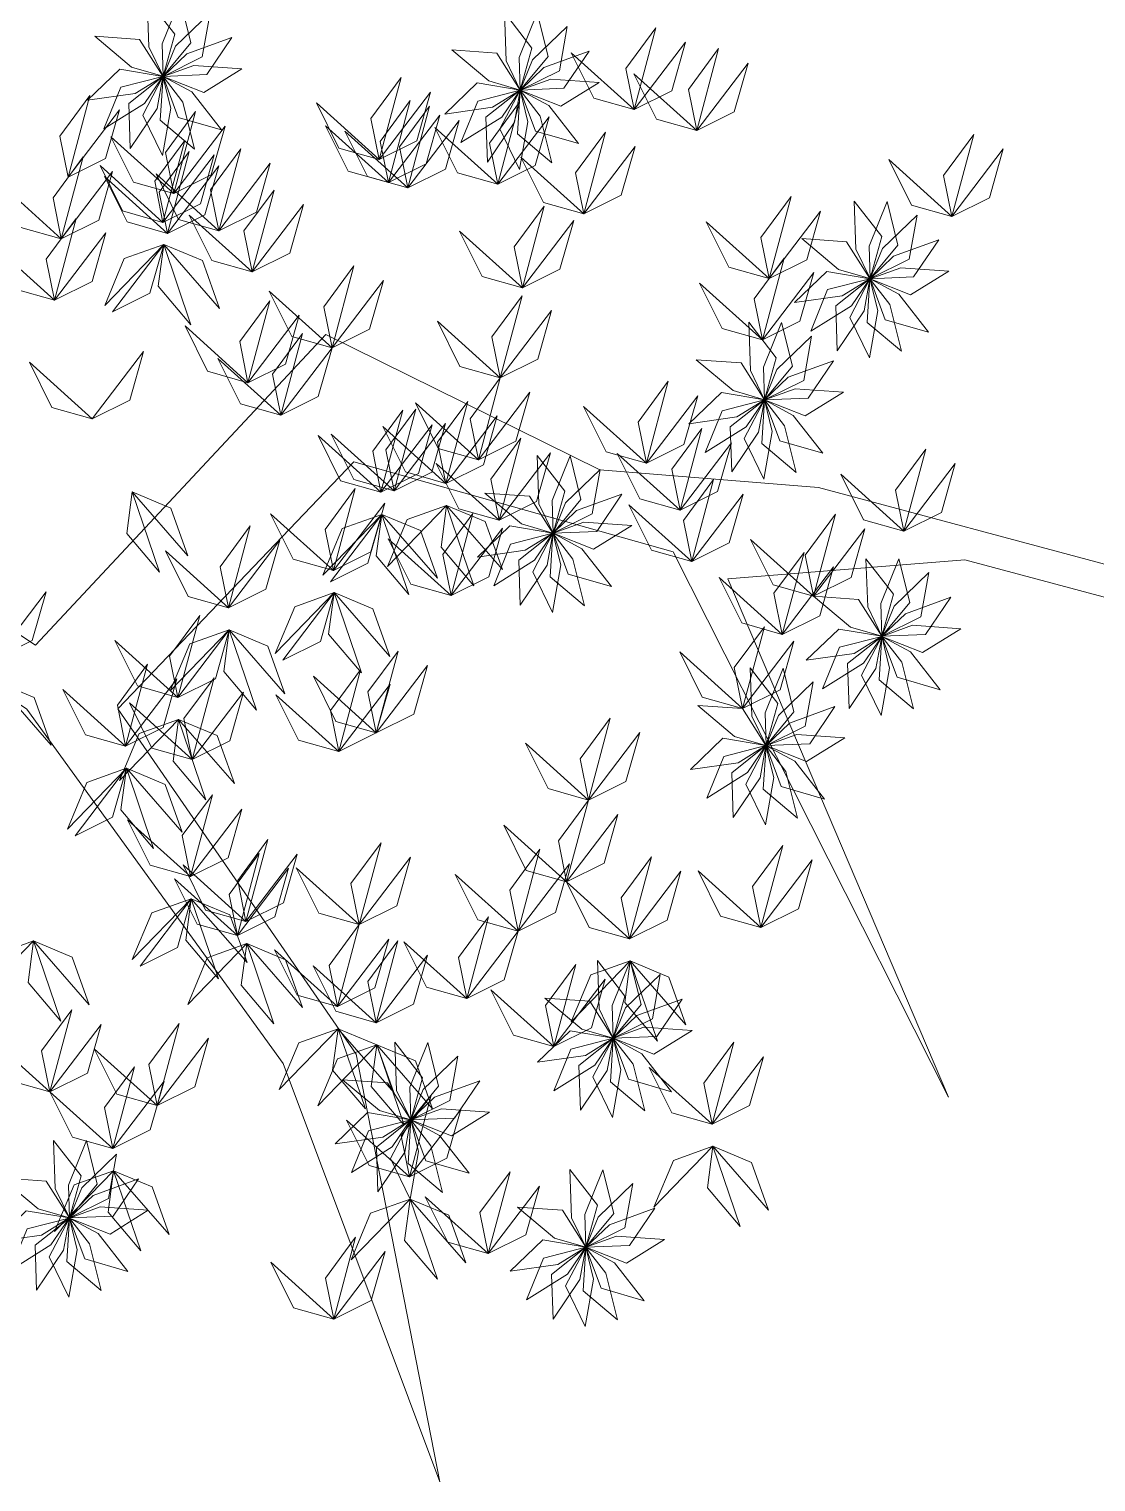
# Model space of a CAD drawing. Header units: inches. Extents: x -422522 to 22891, y -2973 to 414515.
# Drawn here: x 12241.1 to 12316.6, y 11321.7 to 11424.5 of the extents above; entities that cross this region are included whole.
import ezdxf

# ---------------------------------------------------------------- set-up
doc = ezdxf.new("R2010")
doc.units = ezdxf.units.IN
doc.header["$MEASUREMENT"] = 0
doc.layers.add('ARREDAMENTO', color=8, linetype='Continuous', lineweight=13)

msp = doc.modelspace()

# ---------------------------------------------------------------- linework, layer by layer
at = {"layer": 'ARREDAMENTO', "lineweight": 0}
for points in [[(12249.46179, 11426.64857), (12249.58093, 11423.24221), (12250.58486, 11421.1655), (12251.41455, 11424.13629), (12249.46179, 11426.64857)], [(12251.79236, 11426.62959), (12250.5157, 11423.46928), (12250.58817, 11421.16377), (12252.55445, 11423.54026), (12251.79236, 11426.62959)], [(12253.91372, 11425.66433), (12251.46202, 11423.29651), (12250.59049, 11421.16084), (12253.35338, 11422.53211), (12253.91372, 11425.66433)], [(12274.73619, 11425.67762), (12274.85532, 11422.27127), (12275.85926, 11420.19455), (12276.68894, 11423.16534), (12274.73619, 11425.67762)], [(12277.06676, 11425.65865), (12275.7901, 11422.49834), (12275.86257, 11420.19282), (12277.82885, 11422.56931), (12277.06676, 11425.65865)], [(12279.18812, 11424.69339), (12276.73642, 11422.32556), (12275.86489, 11420.1899), (12278.62778, 11421.56117), (12279.18812, 11424.69339)], [(12283.92294, 11418.80853), (12283.338, 11421.71469), (12285.4654, 11424.60468), (12283.92294, 11418.80853)], [(12245.75145, 11423.99872), (12248.36257, 11421.80795), (12250.57764, 11421.16443), (12248.92508, 11423.76885), (12245.75145, 11423.99872)], [(12255.45908, 11423.91969), (12252.25626, 11422.75377), (12250.59142, 11421.15723), (12253.67319, 11421.28618), (12255.45908, 11423.91969)], [(12271.02584, 11423.02777), (12273.63697, 11420.83701), (12275.85204, 11420.19349), (12274.19948, 11422.79791), (12271.02584, 11423.02777)], [(12283.92294, 11418.80853), (12286.57676, 11420.12958), (12287.55375, 11423.5826), (12283.92294, 11418.80853)], [(12288.35014, 11417.32837), (12287.7652, 11420.23453), (12289.8926, 11423.12452), (12288.35014, 11417.32837)], [(12280.73347, 11422.94875), (12277.53065, 11421.78283), (12275.86581, 11420.18628), (12278.94759, 11420.31523), (12280.73347, 11422.94875)], [(12283.92294, 11418.80853), (12281.07038, 11419.61528), (12279.47083, 11422.82765), (12283.92294, 11418.80853)], [(12288.35014, 11417.32837), (12291.00395, 11418.64942), (12291.98095, 11422.10245), (12288.35014, 11417.32837)], [(12245.23796, 11419.4683), (12248.6132, 11419.94283), (12250.5736, 11421.15835), (12247.53236, 11421.67295), (12245.23796, 11419.4683)], [(12246.38681, 11417.44048), (12249.27724, 11419.24683), (12250.57376, 11421.15462), (12247.58614, 11420.38775), (12246.38681, 11417.44048)], [(12248.26113, 11416.05526), (12250.16696, 11418.88108), (12250.57542, 11421.15128), (12248.158, 11419.23553), (12248.26113, 11416.05526)], [(12250.53682, 11415.55215), (12251.12852, 11418.90883), (12250.57829, 11421.1489), (12249.14908, 11418.41553), (12250.53682, 11415.55215)], [(12252.82041, 11416.01814), (12251.99566, 11419.32529), (12250.58189, 11421.14789), (12250.388, 11418.06952), (12252.82041, 11416.01814)], [(12254.71703, 11417.37267), (12252.61844, 11420.05844), (12250.58558, 11421.14844), (12251.66054, 11418.25734), (12254.71703, 11417.37267)], [(12256.16122, 11421.69733), (12252.76108, 11421.93491), (12250.59079, 11421.15355), (12253.45858, 11420.01788), (12256.16122, 11421.69733)], [(12265.88269, 11415.27363), (12265.29776, 11418.17979), (12267.42516, 11421.06978), (12265.88269, 11415.27363)], [(12281.43562, 11420.72638), (12278.03547, 11420.96397), (12275.86519, 11420.1826), (12278.73298, 11419.04693), (12281.43562, 11420.72638)], [(12288.35014, 11417.32837), (12285.49758, 11418.13512), (12283.89803, 11421.34749), (12288.35014, 11417.32837)], [(12265.88269, 11415.27363), (12268.53651, 11416.59468), (12269.5135, 11420.0477), (12265.88269, 11415.27363)], [(12270.51236, 11418.49735), (12273.8876, 11418.97189), (12275.848, 11420.1874), (12272.80676, 11420.70201), (12270.51236, 11418.49735)], [(12271.66121, 11416.46954), (12274.55163, 11418.27588), (12275.84815, 11420.18368), (12272.86053, 11419.41681), (12271.66121, 11416.46954)], [(12273.53553, 11415.08431), (12275.44135, 11417.91013), (12275.84981, 11420.18033), (12273.4324, 11418.26459), (12273.53553, 11415.08431)], [(12275.81122, 11414.5812), (12276.40291, 11417.93789), (12275.85269, 11420.17795), (12274.42347, 11417.44458), (12275.81122, 11414.5812)], [(12278.0948, 11415.0472), (12277.27006, 11418.35435), (12275.85628, 11420.17695), (12275.66239, 11417.09858), (12278.0948, 11415.0472)], [(12279.99142, 11416.40172), (12277.89284, 11419.0875), (12275.85997, 11420.1775), (12276.93493, 11417.2864), (12279.99142, 11416.40172)], [(12243.8628, 11414.01676), (12243.27786, 11416.92292), (12245.40526, 11419.81291), (12243.8628, 11414.01676)], [(12265.88269, 11415.27363), (12263.03014, 11416.08037), (12261.43059, 11419.29274), (12265.88269, 11415.27363)], [(12266.53866, 11413.65124), (12265.95372, 11416.5574), (12268.08113, 11419.44739), (12266.53866, 11413.65124)], [(12267.90529, 11413.26643), (12267.32035, 11416.17259), (12269.44775, 11419.06258), (12267.90529, 11413.26643)], [(12274.27144, 11413.53264), (12273.68651, 11416.4388), (12275.81391, 11419.32879), (12274.27144, 11413.53264)], [(12243.8628, 11414.01676), (12246.51661, 11415.33781), (12247.4936, 11418.79084), (12243.8628, 11414.01676)], [(12251.34158, 11412.87137), (12250.75665, 11415.77753), (12252.88405, 11418.66752), (12251.34158, 11412.87137)], [(12266.53866, 11413.65124), (12269.19248, 11414.97229), (12270.16947, 11418.42532), (12266.53866, 11413.65124)], [(12267.90529, 11413.26643), (12270.5591, 11414.58748), (12271.5361, 11418.04051), (12267.90529, 11413.26643)], [(12274.27144, 11413.53264), (12276.92526, 11414.85369), (12277.90225, 11418.30672), (12274.27144, 11413.53264)], [(12251.34158, 11412.87137), (12248.48903, 11413.67812), (12246.88948, 11416.89049), (12251.34158, 11412.87137)], [(12251.34158, 11412.87137), (12253.9954, 11414.19242), (12254.97239, 11417.64545), (12251.34158, 11412.87137)], [(12266.53866, 11413.65124), (12263.68611, 11414.45799), (12262.08656, 11417.67036), (12266.53866, 11413.65124)], [(12267.90529, 11413.26643), (12265.05273, 11414.07318), (12263.45318, 11417.28555), (12267.90529, 11413.26643)], [(12274.27144, 11413.53264), (12271.41889, 11414.33939), (12269.81934, 11417.55176), (12274.27144, 11413.53264)], [(12280.35361, 11411.4248), (12279.76867, 11414.33096), (12281.89607, 11417.22095), (12280.35361, 11411.4248)], [(12306.40472, 11411.2487), (12305.81979, 11414.15485), (12307.94719, 11417.04485), (12306.40472, 11411.2487)], [(12250.57809, 11410.82995), (12249.99315, 11413.73611), (12252.12056, 11416.6261), (12250.57809, 11410.82995)], [(12250.89535, 11410.05087), (12250.31042, 11412.95703), (12252.43782, 11415.84702), (12250.89535, 11410.05087)], [(12254.53776, 11410.23304), (12253.95282, 11413.1392), (12256.08022, 11416.02919), (12254.53776, 11410.23304)], [(12280.35361, 11411.4248), (12283.00742, 11412.74585), (12283.98441, 11416.19888), (12280.35361, 11411.4248)], [(12306.40472, 11411.2487), (12309.05854, 11412.56975), (12310.03553, 11416.02277), (12306.40472, 11411.2487)], [(12243.38403, 11409.66561), (12242.79909, 11412.57177), (12244.9265, 11415.46176), (12243.38403, 11409.66561)], [(12250.57809, 11410.82995), (12247.72554, 11411.63669), (12246.12599, 11414.84907), (12250.57809, 11410.82995)], [(12250.57809, 11410.82995), (12253.23191, 11412.151), (12254.2089, 11415.60402), (12250.57809, 11410.82995)], [(12250.89535, 11410.05087), (12253.54917, 11411.37192), (12254.52616, 11414.82495), (12250.89535, 11410.05087)], [(12254.53776, 11410.23304), (12257.19157, 11411.55409), (12258.16857, 11415.00711), (12254.53776, 11410.23304)], [(12280.35361, 11411.4248), (12277.50105, 11412.23155), (12275.9015, 11415.44392), (12280.35361, 11411.4248)], [(12306.40472, 11411.2487), (12303.55217, 11412.05544), (12301.95262, 11415.26781), (12306.40472, 11411.2487)], [(12243.38403, 11409.66561), (12246.03785, 11410.98666), (12247.01484, 11414.43968), (12243.38403, 11409.66561)], [(12250.89535, 11410.05087), (12248.0428, 11410.85762), (12246.44325, 11414.06999), (12250.89535, 11410.05087)], [(12254.53776, 11410.23304), (12251.6852, 11411.03979), (12250.08565, 11414.25216), (12254.53776, 11410.23304)], [(12243.38403, 11409.66561), (12240.53148, 11410.47236), (12238.93193, 11413.68473), (12243.38403, 11409.66561)], [(12256.89264, 11407.322), (12256.3077, 11410.22816), (12258.4351, 11413.11815), (12256.89264, 11407.322)], [(12256.89264, 11407.322), (12259.54645, 11408.64305), (12260.52345, 11412.09607), (12256.89264, 11407.322)], [(12276.01277, 11406.18743), (12275.42784, 11409.09358), (12277.55524, 11411.98358), (12276.01277, 11406.18743)], [(12293.47904, 11406.85579), (12292.89411, 11409.76194), (12295.02151, 11412.65194), (12293.47904, 11406.85579)], [(12299.48669, 11412.33278), (12299.60582, 11408.92643), (12300.60976, 11406.84971), (12301.43944, 11409.8205), (12299.48669, 11412.33278)], [(12301.81725, 11412.31381), (12300.5406, 11409.1535), (12300.61306, 11406.84798), (12302.57935, 11409.22447), (12301.81725, 11412.31381)], [(12242.90527, 11405.31445), (12242.32033, 11408.22061), (12244.44773, 11411.1106), (12242.90527, 11405.31445)], [(12256.89264, 11407.322), (12254.04008, 11408.12875), (12252.44053, 11411.34112), (12256.89264, 11407.322)], [(12276.01277, 11406.18743), (12278.66659, 11407.50848), (12279.64358, 11410.9615), (12276.01277, 11406.18743)], [(12293.47904, 11406.85579), (12290.62649, 11407.66253), (12289.02694, 11410.8749), (12293.47904, 11406.85579)], [(12293.47904, 11406.85579), (12296.13286, 11408.17684), (12297.10985, 11411.62986), (12293.47904, 11406.85579)], [(12303.93862, 11411.34855), (12301.48692, 11408.98073), (12300.61538, 11406.84506), (12303.37827, 11408.21633), (12303.93862, 11411.34855)], [(12242.90527, 11405.31445), (12245.55908, 11406.63551), (12246.53608, 11410.08853), (12242.90527, 11405.31445)], [(12276.01277, 11406.18743), (12273.16022, 11406.99417), (12271.56067, 11410.20654), (12276.01277, 11406.18743)], [(12295.77634, 11409.68293), (12298.38747, 11407.49217), (12300.60253, 11406.84865), (12298.94997, 11409.45307), (12295.77634, 11409.68293)], [(12242.90527, 11405.31445), (12240.05271, 11406.1212), (12238.45316, 11409.33357), (12242.90527, 11405.31445)], [(12250.63045, 11409.26296), (12247.83812, 11408.26759), (12246.45658, 11404.9556), (12250.63045, 11409.26296)], [(12246.99965, 11404.48889), (12249.65346, 11405.80994), (12250.63045, 11409.26296), (12246.99965, 11404.48889)], [(12250.63045, 11409.26296), (12250.24083, 11406.32424), (12252.55641, 11403.58271), (12250.63045, 11409.26296)], [(12250.63045, 11409.26296), (12253.36654, 11408.12202), (12254.57186, 11404.74192), (12250.63045, 11409.26296)], [(12305.48397, 11409.60391), (12302.28115, 11408.43799), (12300.61631, 11406.84144), (12303.69808, 11406.97039), (12305.48397, 11409.60391)], [(12262.5409, 11401.94732), (12261.95596, 11404.85348), (12264.08336, 11407.74347), (12262.5409, 11401.94732)], [(12293.00028, 11402.50463), (12292.41534, 11405.41079), (12294.54274, 11408.30078), (12293.00028, 11402.50463)], [(12306.18611, 11407.38154), (12302.78597, 11407.61913), (12300.61569, 11406.83776), (12303.48348, 11405.7021), (12306.18611, 11407.38154)], [(12262.5409, 11401.94732), (12265.19471, 11403.26837), (12266.1717, 11406.7214), (12262.5409, 11401.94732)], [(12293.00028, 11402.50463), (12295.6541, 11403.82568), (12296.63109, 11407.27871), (12293.00028, 11402.50463)], [(12295.26285, 11405.15251), (12298.63809, 11405.62705), (12300.59849, 11406.84257), (12297.55725, 11407.35717), (12295.26285, 11405.15251)], [(12296.41171, 11403.1247), (12299.30213, 11404.93104), (12300.59865, 11406.83884), (12297.61103, 11406.07197), (12296.41171, 11403.1247)], [(12298.28602, 11401.73947), (12300.19185, 11404.56529), (12300.60031, 11406.83549), (12298.1829, 11404.91975), (12298.28602, 11401.73947)], [(12300.56172, 11401.23636), (12301.15341, 11404.59305), (12300.60318, 11406.83312), (12299.17397, 11404.09974), (12300.56172, 11401.23636)], [(12302.8453, 11401.70236), (12302.02055, 11405.00951), (12300.60678, 11406.83211), (12300.41289, 11403.75374), (12302.8453, 11401.70236)], [(12304.74192, 11403.05688), (12302.64334, 11405.74266), (12300.61047, 11406.83266), (12301.68543, 11403.94156), (12304.74192, 11403.05688)], [(12262.5409, 11401.94732), (12259.68834, 11402.75407), (12258.08879, 11405.96644), (12262.5409, 11401.94732)], [(12274.44571, 11399.82344), (12273.86077, 11402.7296), (12275.98817, 11405.61959), (12274.44571, 11399.82344)], [(12293.00028, 11402.50463), (12290.14773, 11403.31138), (12288.54817, 11406.52375), (12293.00028, 11402.50463)], [(12256.59271, 11399.48237), (12256.00777, 11402.38853), (12258.13517, 11405.27852), (12256.59271, 11399.48237)], [(12274.44571, 11399.82344), (12277.09952, 11401.14449), (12278.07652, 11404.59752), (12274.44571, 11399.82344)], [(12256.59271, 11399.48237), (12253.74015, 11400.28912), (12252.1406, 11403.50149), (12256.59271, 11399.48237)], [(12256.59271, 11399.48237), (12259.24652, 11400.80342), (12260.22352, 11404.25645), (12256.59271, 11399.48237)], [(12274.44571, 11399.82344), (12271.59315, 11400.63019), (12269.9936, 11403.84256), (12274.44571, 11399.82344)], [(12292.0239, 11403.76077), (12292.14304, 11400.35442), (12293.14697, 11398.2777), (12293.97666, 11401.24849), (12292.0239, 11403.76077)], [(12294.35447, 11403.7418), (12293.07781, 11400.58149), (12293.15028, 11398.27597), (12295.11656, 11400.65246), (12294.35447, 11403.7418)], [(12258.91009, 11397.17325), (12258.32515, 11400.07941), (12260.45255, 11402.9694), (12258.91009, 11397.17325)], [(12296.47583, 11402.77654), (12294.02413, 11400.40871), (12293.1526, 11398.27305), (12295.91549, 11399.64432), (12296.47583, 11402.77654)], [(12245.57526, 11396.92696), (12248.22907, 11398.24801), (12249.20606, 11401.70104), (12245.57526, 11396.92696)], [(12258.91009, 11397.17325), (12261.5639, 11398.4943), (12262.5409, 11401.94732), (12258.91009, 11397.17325)], [(12245.57526, 11396.92696), (12242.7227, 11397.73371), (12241.12315, 11400.94608), (12245.57526, 11396.92696)], [(12258.91009, 11397.17325), (12256.05753, 11397.97999), (12254.45798, 11401.19237), (12258.91009, 11397.17325)], [(12288.31356, 11401.11092), (12290.92468, 11398.92016), (12293.13975, 11398.27664), (12291.48719, 11400.88106), (12288.31356, 11401.11092)], [(12298.02119, 11401.0319), (12294.81837, 11399.86598), (12293.15353, 11398.26943), (12296.2353, 11398.39838), (12298.02119, 11401.0319)], [(12272.90324, 11394.02729), (12272.31831, 11396.93345), (12274.44571, 11399.82344), (12272.90324, 11394.02729)], [(12284.7863, 11393.7854), (12284.20137, 11396.69155), (12286.32877, 11399.58155), (12284.7863, 11393.7854)], [(12272.90324, 11394.02729), (12275.55706, 11395.34834), (12276.53405, 11398.80137), (12272.90324, 11394.02729)], [(12284.7863, 11393.7854), (12287.44012, 11395.10645), (12288.41711, 11398.55947), (12284.7863, 11393.7854)], [(12287.80007, 11396.5805), (12291.17531, 11397.05504), (12293.13571, 11398.27056), (12290.09447, 11398.78516), (12287.80007, 11396.5805)], [(12298.72333, 11398.80953), (12295.32319, 11399.04712), (12293.1529, 11398.26575), (12296.02069, 11397.13008), (12298.72333, 11398.80953)], [(12266.00297, 11391.73333), (12265.41803, 11394.63948), (12267.54543, 11397.52948), (12266.00297, 11391.73333)], [(12266.93944, 11391.82366), (12266.35451, 11394.72982), (12268.48191, 11397.61981), (12266.93944, 11391.82366)], [(12272.90324, 11394.02729), (12270.05069, 11394.83404), (12268.45114, 11398.04641), (12272.90324, 11394.02729)], [(12270.5985, 11392.35711), (12270.01356, 11395.26326), (12272.14096, 11398.15326), (12270.5985, 11392.35711)], [(12284.7863, 11393.7854), (12281.93375, 11394.59214), (12280.3342, 11397.80451), (12284.7863, 11393.7854)], [(12288.94892, 11394.55269), (12291.83935, 11396.35903), (12293.13587, 11398.26683), (12290.14825, 11397.49996), (12288.94892, 11394.55269)], [(12290.82324, 11393.16746), (12292.72907, 11395.99328), (12293.13753, 11398.26348), (12290.72011, 11396.34774), (12290.82324, 11393.16746)], [(12293.09893, 11392.66435), (12293.69063, 11396.02104), (12293.1404, 11398.2611), (12291.71119, 11395.52773), (12293.09893, 11392.66435)], [(12295.38252, 11393.13035), (12294.55777, 11396.4375), (12293.144, 11398.2601), (12292.95011, 11395.18173), (12295.38252, 11393.13035)], [(12297.27914, 11394.48487), (12295.18055, 11397.17065), (12293.14769, 11398.26065), (12294.22265, 11395.36955), (12297.27914, 11394.48487)], [(12266.00297, 11391.73333), (12268.65678, 11393.05438), (12269.63377, 11396.5074), (12266.00297, 11391.73333)], [(12270.5985, 11392.35711), (12267.74594, 11393.16385), (12266.14639, 11396.37622), (12270.5985, 11392.35711)], [(12266.93944, 11391.82366), (12269.59326, 11393.14471), (12270.57025, 11396.59773), (12266.93944, 11391.82366)], [(12270.5985, 11392.35711), (12273.25231, 11393.67816), (12274.22931, 11397.13118), (12270.5985, 11392.35711)], [(12266.00297, 11391.73333), (12263.15041, 11392.54007), (12261.55086, 11395.75244), (12266.00297, 11391.73333)], [(12266.93944, 11391.82366), (12264.08689, 11392.63041), (12262.48734, 11395.84278), (12266.93944, 11391.82366)], [(12274.36227, 11389.75658), (12273.77734, 11392.66274), (12275.90474, 11395.55273), (12274.36227, 11389.75658)], [(12287.17456, 11390.4505), (12286.58963, 11393.35666), (12288.71703, 11396.24665), (12287.17456, 11390.4505)], [(12287.17456, 11390.4505), (12289.82838, 11391.77155), (12290.80537, 11395.22458), (12287.17456, 11390.4505)], [(12274.36227, 11389.75658), (12277.01609, 11391.07763), (12277.99308, 11394.53065), (12274.36227, 11389.75658)], [(12277.05656, 11394.3257), (12277.17569, 11390.91935), (12278.17963, 11388.84263), (12279.00931, 11391.81342), (12277.05656, 11394.3257)], [(12279.38713, 11394.30673), (12278.11047, 11391.14641), (12278.18294, 11388.8409), (12280.14922, 11391.21739), (12279.38713, 11394.30673)], [(12287.17456, 11390.4505), (12284.32201, 11391.25725), (12282.72246, 11394.46962), (12287.17456, 11390.4505)], [(12303.00685, 11388.98136), (12302.42191, 11391.88751), (12304.54931, 11394.77751), (12303.00685, 11388.98136)], [(12274.36227, 11389.75658), (12271.50972, 11390.56333), (12269.91017, 11393.7757), (12274.36227, 11389.75658)], [(12281.50849, 11393.34147), (12279.05679, 11390.97364), (12278.18526, 11388.83797), (12280.94815, 11390.20925), (12281.50849, 11393.34147)], [(12303.00685, 11388.98136), (12305.66066, 11390.30241), (12306.63766, 11393.75543), (12303.00685, 11388.98136)], [(12287.99438, 11386.82674), (12287.40944, 11389.73289), (12289.53684, 11392.62289), (12287.99438, 11386.82674)], [(12303.00685, 11388.98136), (12300.15429, 11389.7881), (12298.55474, 11393.00047), (12303.00685, 11388.98136)], [(12248.40238, 11391.75256), (12248.01276, 11388.81384), (12250.32834, 11386.07231), (12248.40238, 11391.75256)], [(12248.40238, 11391.75256), (12251.13847, 11390.61162), (12252.34379, 11387.23152), (12248.40238, 11391.75256)], [(12262.6392, 11386.19438), (12262.05426, 11389.10054), (12264.18166, 11391.99053), (12262.6392, 11386.19438)], [(12262.6392, 11386.19438), (12262.05426, 11389.10054), (12264.18166, 11391.99053), (12262.6392, 11386.19438)], [(12273.34621, 11391.67585), (12275.95734, 11389.48509), (12278.17241, 11388.84156), (12276.51985, 11391.44598), (12273.34621, 11391.67585)], [(12283.05385, 11391.59682), (12279.85103, 11390.4309), (12278.18618, 11388.83436), (12281.26796, 11388.96331), (12283.05385, 11391.59682)], [(12287.99438, 11386.82674), (12290.64819, 11388.14779), (12291.62519, 11391.60081), (12287.99438, 11386.82674)], [(12262.6392, 11386.19438), (12259.78664, 11387.00113), (12258.18709, 11390.2135), (12262.6392, 11386.19438)], [(12262.6392, 11386.19438), (12259.78664, 11387.00113), (12258.18709, 11390.2135), (12262.6392, 11386.19438)], [(12266.05533, 11390.16634), (12263.26299, 11389.17097), (12261.88146, 11385.85898), (12266.05533, 11390.16634)], [(12262.42452, 11385.39227), (12265.07834, 11386.71332), (12266.05533, 11390.16634), (12262.42452, 11385.39227)], [(12262.6392, 11386.19438), (12265.29301, 11387.51543), (12266.27001, 11390.96846), (12262.6392, 11386.19438)], [(12262.6392, 11386.19438), (12265.29301, 11387.51543), (12266.27001, 11390.96846), (12262.6392, 11386.19438)], [(12266.05533, 11390.16634), (12265.6657, 11387.22762), (12267.98128, 11384.48609), (12266.05533, 11390.16634)], [(12266.05533, 11390.16634), (12268.79141, 11389.0254), (12269.99674, 11385.6453), (12266.05533, 11390.16634)], [(12270.65086, 11390.79012), (12267.85852, 11389.79474), (12266.47699, 11386.48276), (12270.65086, 11390.79012)], [(12270.65086, 11390.79012), (12270.26123, 11387.85139), (12272.57682, 11385.10987), (12270.65086, 11390.79012)], [(12270.97132, 11384.42438), (12270.38638, 11387.33054), (12272.51378, 11390.22053), (12270.97132, 11384.42438)], [(12270.65086, 11390.79012), (12273.38694, 11389.64918), (12274.59227, 11386.26908), (12270.65086, 11390.79012)], [(12287.99438, 11386.82674), (12285.14182, 11387.63348), (12283.54227, 11390.84585), (12287.99438, 11386.82674)], [(12296.61501, 11384.37695), (12296.03008, 11387.2831), (12298.15748, 11390.1731), (12296.61501, 11384.37695)], [(12255.21389, 11383.55361), (12254.62895, 11386.45977), (12256.75635, 11389.34976), (12255.21389, 11383.55361)], [(12270.97132, 11384.42438), (12273.62514, 11385.74543), (12274.60213, 11389.19845), (12270.97132, 11384.42438)], [(12272.83273, 11387.14543), (12276.20797, 11387.61997), (12278.16837, 11388.83548), (12275.12713, 11389.35009), (12272.83273, 11387.14543)], [(12283.75599, 11389.37446), (12280.35584, 11389.61204), (12278.18556, 11388.83068), (12281.05335, 11387.69501), (12283.75599, 11389.37446)], [(12296.61501, 11384.37695), (12299.26883, 11385.698), (12300.24582, 11389.15102), (12296.61501, 11384.37695)], [(12255.21389, 11383.55361), (12257.8677, 11384.87466), (12258.84469, 11388.32768), (12255.21389, 11383.55361)], [(12270.97132, 11384.42438), (12268.11877, 11385.23113), (12266.51921, 11388.4435), (12270.97132, 11384.42438)], [(12273.98158, 11385.11761), (12276.872, 11386.92396), (12278.16852, 11388.83175), (12275.1809, 11388.06488), (12273.98158, 11385.11761)], [(12275.8559, 11383.73239), (12277.76172, 11386.55821), (12278.17018, 11388.82841), (12275.75277, 11386.91267), (12275.8559, 11383.73239)], [(12278.13159, 11383.22928), (12278.72328, 11386.58597), (12278.17306, 11388.82603), (12276.74385, 11386.09266), (12278.13159, 11383.22928)], [(12280.41517, 11383.69528), (12279.59043, 11387.00242), (12278.17665, 11388.82503), (12277.98276, 11385.74666), (12280.41517, 11383.69528)], [(12282.31179, 11385.0498), (12280.21321, 11387.73557), (12278.18034, 11388.82557), (12279.2553, 11385.93448), (12282.31179, 11385.0498)], [(12296.61501, 11384.37695), (12293.76246, 11385.18369), (12292.16291, 11388.39606), (12296.61501, 11384.37695)], [(12255.21389, 11383.55361), (12252.36133, 11384.36036), (12250.76178, 11387.57273), (12255.21389, 11383.55361)], [(12294.39836, 11381.67417), (12293.81342, 11384.58033), (12295.94082, 11387.47032), (12294.39836, 11381.67417)], [(12300.32536, 11387.0268), (12300.44449, 11383.62044), (12301.44843, 11381.54373), (12302.27811, 11384.51452), (12300.32536, 11387.0268)], [(12302.65593, 11387.00782), (12301.37927, 11383.84751), (12301.45174, 11381.542), (12303.41802, 11383.91849), (12302.65593, 11387.00782)], [(12294.39836, 11381.67417), (12297.05217, 11382.99522), (12298.02917, 11386.44825), (12294.39836, 11381.67417)], [(12304.77729, 11386.04256), (12302.32559, 11383.67474), (12301.45406, 11381.53907), (12304.21695, 11382.91034), (12304.77729, 11386.04256)], [(12294.39836, 11381.67417), (12291.5458, 11382.48092), (12289.94625, 11385.69329), (12294.39836, 11381.67417)], [(12238.67306, 11379.90786), (12241.32687, 11381.22891), (12242.30386, 11384.68193), (12238.67306, 11379.90786)], [(12262.69156, 11384.62739), (12259.89923, 11383.63202), (12258.51769, 11380.32003), (12262.69156, 11384.62739)], [(12259.06075, 11379.85332), (12261.71457, 11381.17437), (12262.69156, 11384.62739), (12259.06075, 11379.85332)], [(12262.69156, 11384.62739), (12262.30193, 11381.68867), (12264.61752, 11378.94714), (12262.69156, 11384.62739)], [(12262.69156, 11384.62739), (12265.42765, 11383.48645), (12266.63297, 11380.10635), (12262.69156, 11384.62739)], [(12296.61501, 11384.37695), (12299.22614, 11382.18618), (12301.44121, 11381.54266), (12299.78865, 11384.14708), (12296.61501, 11384.37695)], [(12306.32265, 11384.29792), (12303.11983, 11383.132), (12301.45498, 11381.53546), (12304.53676, 11381.66441), (12306.32265, 11384.29792)], [(12251.63544, 11377.21255), (12251.0505, 11380.11871), (12253.1779, 11383.0087), (12251.63544, 11377.21255)], [(12255.26625, 11381.98662), (12252.47391, 11380.99125), (12251.09238, 11377.67926), (12255.26625, 11381.98662)], [(12251.63544, 11377.21255), (12254.28925, 11378.5336), (12255.26625, 11381.98662), (12251.63544, 11377.21255)], [(12255.26625, 11381.98662), (12254.87662, 11379.0479), (12257.1922, 11376.30637), (12255.26625, 11381.98662)], [(12255.26625, 11381.98662), (12258.00233, 11380.84568), (12259.20766, 11377.46558), (12255.26625, 11381.98662)], [(12291.59284, 11376.41477), (12291.0079, 11379.32092), (12293.13531, 11382.21092), (12291.59284, 11376.41477)], [(12296.10153, 11379.84653), (12299.47677, 11380.32106), (12301.43717, 11381.53658), (12298.39593, 11382.05118), (12296.10153, 11379.84653)], [(12307.02479, 11382.07556), (12303.62464, 11382.31314), (12301.45436, 11381.53178), (12304.32215, 11380.39611), (12307.02479, 11382.07556)], [(12251.63544, 11377.21255), (12248.78288, 11378.0193), (12247.18333, 11381.23167), (12251.63544, 11377.21255)], [(12291.59284, 11376.41477), (12294.24666, 11377.73582), (12295.22365, 11381.18884), (12291.59284, 11376.41477)], [(12297.25038, 11377.81871), (12300.1408, 11379.62506), (12301.43732, 11381.53285), (12298.4497, 11380.76598), (12297.25038, 11377.81871)], [(12299.1247, 11376.43349), (12301.03052, 11379.25931), (12301.43898, 11381.52951), (12299.02157, 11379.61376), (12299.1247, 11376.43349)], [(12301.40039, 11375.93038), (12301.99208, 11379.28706), (12301.44186, 11381.52713), (12300.01264, 11378.79376), (12301.40039, 11375.93038)], [(12303.68397, 11376.39637), (12302.85923, 11379.70352), (12301.44545, 11381.52612), (12301.25156, 11378.44775), (12303.68397, 11376.39637)], [(12305.58059, 11377.7509), (12303.48201, 11380.43667), (12301.44914, 11381.52667), (12302.5241, 11378.63557), (12305.58059, 11377.7509)], [(12265.67088, 11374.698), (12265.08594, 11377.60416), (12267.21334, 11380.49415), (12265.67088, 11374.698)], [(12291.59284, 11376.41477), (12288.74029, 11377.22151), (12287.14074, 11380.43388), (12291.59284, 11376.41477)], [(12247.93766, 11373.75907), (12247.35272, 11376.66523), (12249.48012, 11379.55522), (12247.93766, 11373.75907)], [(12263.01706, 11373.37695), (12262.43212, 11376.28311), (12264.55952, 11379.1731), (12263.01706, 11373.37695)], [(12265.67088, 11374.698), (12268.32469, 11376.01905), (12269.30168, 11379.47207), (12265.67088, 11374.698)], [(12292.12956, 11379.29448), (12292.24869, 11375.88813), (12293.25263, 11373.81141), (12294.08231, 11376.7822), (12292.12956, 11379.29448)], [(12294.46012, 11379.27551), (12293.18347, 11376.1152), (12293.25593, 11373.80968), (12295.22221, 11376.18617), (12294.46012, 11379.27551)], [(12238.72542, 11378.34087), (12241.4615, 11377.19993), (12242.66683, 11373.81983), (12238.72542, 11378.34087)], [(12247.93766, 11373.75907), (12245.0851, 11374.56581), (12243.48555, 11377.77818), (12247.93766, 11373.75907)], [(12247.93766, 11373.75907), (12250.59147, 11375.08012), (12251.56846, 11378.53314), (12247.93766, 11373.75907)], [(12252.65078, 11372.80544), (12252.06584, 11375.7116), (12254.19324, 11378.60159), (12252.65078, 11372.80544)], [(12265.67088, 11374.698), (12262.81832, 11375.50475), (12261.21877, 11378.71712), (12265.67088, 11374.698)], [(12263.01706, 11373.37695), (12265.67088, 11374.698), (12266.64787, 11378.15102), (12263.01706, 11373.37695)], [(12296.58149, 11378.31025), (12294.12979, 11375.94242), (12293.25825, 11373.80676), (12296.02114, 11375.17803), (12296.58149, 11378.31025)], [(12252.65078, 11372.80544), (12249.79822, 11373.61218), (12248.19867, 11376.82456), (12252.65078, 11372.80544)], [(12252.65078, 11372.80544), (12255.30459, 11374.12649), (12256.28159, 11377.57951), (12252.65078, 11372.80544)], [(12263.01706, 11373.37695), (12260.16451, 11374.18369), (12258.56495, 11377.39607), (12263.01706, 11373.37695)], [(12280.68445, 11369.9481), (12280.09951, 11372.85426), (12282.22691, 11375.74425), (12280.68445, 11369.9481)], [(12288.41921, 11376.64463), (12291.03034, 11374.45387), (12293.2454, 11373.81034), (12291.59284, 11376.41477), (12288.41921, 11376.64463)], [(12298.12684, 11376.56561), (12294.92402, 11375.39968), (12293.25918, 11373.80314), (12296.34095, 11373.93209), (12298.12684, 11376.56561)], [(12251.6878, 11375.64556), (12248.89547, 11374.65019), (12247.51393, 11371.3382), (12251.6878, 11375.64556)], [(12251.6878, 11375.64556), (12251.29817, 11372.70684), (12253.61376, 11369.96531), (12251.6878, 11375.64556)], [(12251.6878, 11375.64556), (12254.42389, 11374.50462), (12255.62921, 11371.12452), (12251.6878, 11375.64556)], [(12280.68445, 11369.9481), (12283.33826, 11371.26915), (12284.31525, 11374.72218), (12280.68445, 11369.9481)], [(12280.68445, 11369.9481), (12277.83189, 11370.75485), (12276.23234, 11373.96722), (12280.68445, 11369.9481)], [(12287.90572, 11372.11421), (12291.28096, 11372.58875), (12293.24136, 11373.80426), (12290.20012, 11374.31887), (12287.90572, 11372.11421)], [(12289.05458, 11370.08639), (12291.945, 11371.89274), (12293.24152, 11373.80054), (12290.2539, 11373.03367), (12289.05458, 11370.08639)], [(12290.92889, 11368.70117), (12292.83472, 11371.52699), (12293.24318, 11373.79719), (12290.82576, 11371.88145), (12290.92889, 11368.70117)], [(12293.20459, 11368.19806), (12293.79628, 11371.55475), (12293.24605, 11373.79481), (12291.81684, 11371.06144), (12293.20459, 11368.19806)], [(12295.48817, 11368.66406), (12294.66342, 11371.9712), (12293.24965, 11373.79381), (12293.05576, 11370.71544), (12295.48817, 11368.66406)], [(12297.38479, 11370.01858), (12295.28621, 11372.70436), (12293.25334, 11373.79435), (12294.3283, 11370.90326), (12297.38479, 11370.01858)], [(12298.82898, 11374.34324), (12295.42884, 11374.58082), (12293.25856, 11373.79946), (12296.12635, 11372.66379), (12298.82898, 11374.34324)], [(12247.99002, 11372.19208), (12245.19768, 11371.19671), (12243.81615, 11367.88472), (12247.99002, 11372.19208)], [(12244.35921, 11367.41801), (12247.01303, 11368.73906), (12247.99002, 11372.19208), (12244.35921, 11367.41801)], [(12247.99002, 11372.19208), (12247.60039, 11369.25336), (12249.91597, 11366.51183), (12247.99002, 11372.19208)], [(12247.99002, 11372.19208), (12250.7261, 11371.05114), (12251.93143, 11367.67104), (12247.99002, 11372.19208)], [(12252.53188, 11364.53101), (12251.94695, 11367.43717), (12254.07435, 11370.32716), (12252.53188, 11364.53101)], [(12279.14198, 11364.15195), (12278.55704, 11367.05811), (12280.68445, 11369.9481), (12279.14198, 11364.15195)], [(12252.53188, 11364.53101), (12249.67933, 11365.33776), (12248.07978, 11368.55013), (12252.53188, 11364.53101)], [(12252.53188, 11364.53101), (12255.1857, 11365.85206), (12256.16269, 11369.30509), (12252.53188, 11364.53101)], [(12279.14198, 11364.15195), (12281.7958, 11365.473), (12282.77279, 11368.92602), (12279.14198, 11364.15195)], [(12279.14198, 11364.15195), (12276.28943, 11364.9587), (12274.68988, 11368.17107), (12279.14198, 11364.15195)], [(12256.45126, 11361.35321), (12255.86632, 11364.25937), (12257.99372, 11367.14936), (12256.45126, 11361.35321)], [(12264.46449, 11361.12933), (12263.87955, 11364.03549), (12266.00695, 11366.92548), (12264.46449, 11361.12933)], [(12275.70453, 11360.67071), (12275.11959, 11363.57687), (12277.24699, 11366.46686), (12275.70453, 11360.67071)], [(12292.89048, 11360.93085), (12292.30554, 11363.837), (12294.43294, 11366.727), (12292.89048, 11360.93085)], [(12255.84044, 11360.36454), (12255.2555, 11363.2707), (12257.3829, 11366.16069), (12255.84044, 11360.36454)], [(12256.45126, 11361.35321), (12259.10507, 11362.67426), (12260.08206, 11366.12729), (12256.45126, 11361.35321)], [(12264.46449, 11361.12933), (12267.1183, 11362.45038), (12268.09529, 11365.9034), (12264.46449, 11361.12933)], [(12275.70453, 11360.67071), (12278.35834, 11361.99176), (12279.33533, 11365.44479), (12275.70453, 11360.67071)], [(12283.59409, 11360.13283), (12283.00915, 11363.03899), (12285.13655, 11365.92898), (12283.59409, 11360.13283)], [(12292.89048, 11360.93085), (12295.54429, 11362.2519), (12296.52128, 11365.70492), (12292.89048, 11360.93085)], [(12255.84044, 11360.36454), (12252.98788, 11361.17129), (12251.38833, 11364.38366), (12255.84044, 11360.36454)], [(12256.45126, 11361.35321), (12253.5987, 11362.15996), (12251.99915, 11365.37233), (12256.45126, 11361.35321)], [(12255.84044, 11360.36454), (12258.49425, 11361.68559), (12259.47125, 11365.13861), (12255.84044, 11360.36454)], [(12264.46449, 11361.12933), (12261.61193, 11361.93607), (12260.01238, 11365.14845), (12264.46449, 11361.12933)], [(12275.70453, 11360.67071), (12272.85197, 11361.47746), (12271.25242, 11364.68983), (12275.70453, 11360.67071)], [(12283.59409, 11360.13283), (12286.2479, 11361.45388), (12287.2249, 11364.90691), (12283.59409, 11360.13283)], [(12292.89048, 11360.93085), (12290.03792, 11361.73759), (12288.43837, 11364.94996), (12292.89048, 11360.93085)], [(12283.59409, 11360.13283), (12280.74153, 11360.93958), (12279.14198, 11364.15195), (12283.59409, 11360.13283)], [(12252.58425, 11362.96403), (12249.79191, 11361.96865), (12248.41037, 11358.65667), (12252.58425, 11362.96403)], [(12248.95344, 11358.18995), (12251.60725, 11359.511), (12252.58425, 11362.96403), (12248.95344, 11358.18995)], [(12252.58425, 11362.96403), (12252.19462, 11360.0253), (12254.5102, 11357.28378), (12252.58425, 11362.96403)], [(12252.58425, 11362.96403), (12255.32033, 11361.82308), (12256.52566, 11358.44298), (12252.58425, 11362.96403)], [(12272.07372, 11355.89664), (12271.48878, 11358.8028), (12273.61618, 11361.69279), (12272.07372, 11355.89664)], [(12262.92202, 11355.33318), (12262.33708, 11358.23934), (12264.46449, 11361.12933), (12262.92202, 11355.33318)], [(12272.07372, 11355.89664), (12274.72753, 11357.21769), (12275.70453, 11360.67071), (12272.07372, 11355.89664)], [(12241.42023, 11359.9752), (12238.6279, 11358.97983), (12237.24636, 11355.66784), (12241.42023, 11359.9752)], [(12241.42023, 11359.9752), (12241.0306, 11357.03648), (12243.34619, 11354.29495), (12241.42023, 11359.9752)], [(12241.42023, 11359.9752), (12244.15632, 11358.83426), (12245.36164, 11355.45416), (12241.42023, 11359.9752)], [(12256.50362, 11359.78623), (12253.71128, 11358.79085), (12252.32975, 11355.47887), (12256.50362, 11359.78623)], [(12256.50362, 11359.78623), (12256.11399, 11356.8475), (12258.42957, 11354.10597), (12256.50362, 11359.78623)], [(12256.50362, 11359.78623), (12259.2397, 11358.64528), (12260.44503, 11355.26518), (12256.50362, 11359.78623)], [(12262.92202, 11355.33318), (12260.06947, 11356.13992), (12258.46992, 11359.3523), (12262.92202, 11355.33318)], [(12262.92202, 11355.33318), (12265.57584, 11356.65423), (12266.55283, 11360.10725), (12262.92202, 11355.33318)], [(12265.65811, 11354.19223), (12265.07317, 11357.09839), (12267.20057, 11359.98838), (12265.65811, 11354.19223)], [(12272.07372, 11355.89664), (12269.22116, 11356.70339), (12267.62161, 11359.91576), (12272.07372, 11355.89664)], [(12265.65811, 11354.19223), (12262.80555, 11354.99898), (12261.206, 11358.21135), (12265.65811, 11354.19223)], [(12265.65811, 11354.19223), (12268.31192, 11355.51328), (12269.28891, 11358.96631), (12265.65811, 11354.19223)], [(12278.23925, 11352.50688), (12277.65431, 11355.41304), (12279.78171, 11358.30303), (12278.23925, 11352.50688)], [(12283.64645, 11358.56585), (12280.85411, 11357.57047), (12279.47258, 11354.25849), (12283.64645, 11358.56585)], [(12281.31588, 11358.58482), (12281.43501, 11355.17847), (12282.43895, 11353.10175), (12283.26863, 11356.07254), (12281.31588, 11358.58482)], [(12283.64645, 11358.56585), (12282.36979, 11355.40553), (12282.44226, 11353.10002), (12284.40854, 11355.47651), (12283.64645, 11358.56585)], [(12283.64645, 11358.56585), (12283.25682, 11355.62712), (12285.5724, 11352.8856), (12283.64645, 11358.56585)], [(12283.64645, 11358.56585), (12286.38253, 11357.4249), (12287.58786, 11354.0448), (12283.64645, 11358.56585)], [(12278.23925, 11352.50688), (12280.89306, 11353.82793), (12281.87006, 11357.28095), (12278.23925, 11352.50688)], [(12285.76781, 11357.60059), (12283.31611, 11355.23276), (12282.44458, 11353.0971), (12285.20747, 11354.46837), (12285.76781, 11357.60059)], [(12278.23925, 11352.50688), (12275.38669, 11353.31362), (12273.78714, 11356.526), (12278.23925, 11352.50688)], [(12277.60553, 11355.93497), (12280.21666, 11353.74421), (12282.43173, 11353.10068), (12280.77917, 11355.7051), (12277.60553, 11355.93497)], [(12287.31317, 11355.85594), (12284.11035, 11354.69002), (12282.4455, 11353.09348), (12285.52728, 11353.22243), (12287.31317, 11355.85594)], [(12242.57819, 11349.30127), (12241.99325, 11352.20743), (12244.12066, 11355.09742), (12242.57819, 11349.30127)], [(12250.17261, 11348.32971), (12249.58767, 11351.23587), (12251.71507, 11354.12586), (12250.17261, 11348.32971)], [(12242.57819, 11349.30127), (12239.72564, 11350.10801), (12238.12609, 11353.32038), (12242.57819, 11349.30127)], [(12242.57819, 11349.30127), (12245.23201, 11350.62232), (12246.209, 11354.07534), (12242.57819, 11349.30127)], [(12250.17261, 11348.32971), (12252.82642, 11349.65076), (12253.80342, 11353.10379), (12250.17261, 11348.32971)], [(12262.97438, 11353.76619), (12260.18205, 11352.77082), (12258.80051, 11349.45883), (12262.97438, 11353.76619)], [(12262.97438, 11353.76619), (12262.58476, 11350.82747), (12264.90034, 11348.08594), (12262.97438, 11353.76619)], [(12262.97438, 11353.76619), (12265.71047, 11352.62525), (12266.91579, 11349.24515), (12262.97438, 11353.76619)], [(12277.09205, 11351.40455), (12280.46729, 11351.87909), (12282.42769, 11353.0946), (12279.38645, 11353.60921), (12277.09205, 11351.40455)], [(12278.2409, 11349.37673), (12281.13132, 11351.18308), (12282.42784, 11353.09087), (12279.44022, 11352.324), (12278.2409, 11349.37673)], [(12280.11522, 11347.99151), (12282.02104, 11350.81733), (12282.4295, 11353.08753), (12280.01209, 11351.17179), (12280.11522, 11347.99151)], [(12282.39091, 11347.4884), (12282.9826, 11350.84509), (12282.43238, 11353.08515), (12281.00317, 11350.35178), (12282.39091, 11347.4884)], [(12284.67449, 11347.9544), (12283.84975, 11351.26154), (12282.43597, 11353.08415), (12282.24208, 11350.00578), (12284.67449, 11347.9544)], [(12286.57111, 11349.30892), (12284.47253, 11351.99469), (12282.43967, 11353.08469), (12283.51463, 11350.1936), (12286.57111, 11349.30892)], [(12288.01531, 11353.63358), (12284.61516, 11353.87116), (12282.44488, 11353.0898), (12285.31267, 11351.95413), (12288.01531, 11353.63358)], [(12250.17261, 11348.32971), (12247.32005, 11349.13646), (12245.7205, 11352.34883), (12250.17261, 11348.32971)], [(12265.71047, 11352.62525), (12262.91813, 11351.62987), (12261.5366, 11348.31789), (12265.71047, 11352.62525)], [(12265.71047, 11352.62525), (12265.32084, 11349.68652), (12267.63642, 11346.945), (12265.71047, 11352.62525)], [(12265.71047, 11352.62525), (12268.44655, 11351.4843), (12269.65188, 11348.1042), (12265.71047, 11352.62525)], [(12266.99167, 11352.80742), (12267.1108, 11349.40107), (12268.11474, 11347.32435), (12268.94442, 11350.29514), (12266.99167, 11352.80742)], [(12269.32224, 11352.78845), (12268.04558, 11349.62814), (12268.11805, 11347.32262), (12270.08433, 11349.69911), (12269.32224, 11352.78845)], [(12289.43546, 11347.01113), (12288.85052, 11349.91729), (12290.97792, 11352.80728), (12289.43546, 11347.01113)], [(12247.0303, 11345.28215), (12246.44536, 11348.18831), (12248.57276, 11351.0783), (12247.0303, 11345.28215)], [(12271.4436, 11351.82319), (12268.9919, 11349.45537), (12268.12036, 11347.3197), (12270.88326, 11348.69097), (12271.4436, 11351.82319)], [(12289.43546, 11347.01113), (12286.5829, 11347.81787), (12284.98335, 11351.03024), (12289.43546, 11347.01113)], [(12289.43546, 11347.01113), (12292.08927, 11348.33218), (12293.06626, 11351.7852), (12289.43546, 11347.01113)], [(12247.0303, 11345.28215), (12249.68411, 11346.6032), (12250.6611, 11350.05622), (12247.0303, 11345.28215)], [(12263.28132, 11350.15757), (12265.89245, 11347.96681), (12268.10752, 11347.32329), (12266.45495, 11349.92771), (12263.28132, 11350.15757)], [(12272.98895, 11350.07855), (12269.78613, 11348.91263), (12268.12129, 11347.31608), (12271.20307, 11347.44503), (12272.98895, 11350.07855)], [(12247.0303, 11345.28215), (12244.17774, 11346.0889), (12242.57819, 11349.30127), (12247.0303, 11345.28215)], [(12268.01434, 11343.27799), (12267.4294, 11346.18415), (12269.5568, 11349.07414), (12268.01434, 11343.27799)], [(12268.01434, 11343.27799), (12270.66815, 11344.59904), (12271.64515, 11348.05207), (12268.01434, 11343.27799)], [(12273.69109, 11347.85618), (12270.29095, 11348.09377), (12268.12067, 11347.3124), (12270.98846, 11346.17674), (12273.69109, 11347.85618)], [(12262.76784, 11345.62715), (12266.14308, 11346.10169), (12268.10348, 11347.31721), (12265.06223, 11347.83181), (12262.76784, 11345.62715)], [(12268.01434, 11343.27799), (12265.16178, 11344.08474), (12263.56223, 11347.29711), (12268.01434, 11343.27799)], [(12263.91669, 11343.59934), (12266.80711, 11345.40568), (12268.10363, 11347.31348), (12265.11601, 11346.54661), (12263.91669, 11343.59934)], [(12265.79101, 11342.21412), (12267.69683, 11345.03994), (12268.10529, 11347.31014), (12265.68788, 11345.39439), (12265.79101, 11342.21412)], [(12268.0667, 11341.71101), (12268.65839, 11345.06769), (12268.10817, 11347.30776), (12266.67895, 11344.57439), (12268.0667, 11341.71101)], [(12270.35028, 11342.177), (12269.52553, 11345.48415), (12268.11176, 11347.30675), (12267.91787, 11344.22838), (12270.35028, 11342.177)], [(12272.2469, 11343.53152), (12270.14832, 11346.2173), (12268.11545, 11347.3073), (12269.19041, 11344.4162), (12272.2469, 11343.53152)], [(12242.83907, 11345.86396), (12242.9582, 11342.45761), (12243.96214, 11340.38089), (12244.79182, 11343.35168), (12242.83907, 11345.86396)], [(12245.16963, 11345.84499), (12243.89298, 11342.68468), (12243.96544, 11340.37916), (12245.93172, 11342.75565), (12245.16963, 11345.84499)], [(12247.291, 11344.87973), (12244.8393, 11342.5119), (12243.96776, 11340.37624), (12246.73065, 11341.74751), (12247.291, 11344.87973)], [(12289.48782, 11345.44414), (12286.69548, 11344.44877), (12285.31395, 11341.13678), (12289.48782, 11345.44414)], [(12289.48782, 11345.44414), (12289.09819, 11342.50542), (12291.41377, 11339.76389), (12289.48782, 11345.44414)], [(12289.48782, 11345.44414), (12292.2239, 11344.3032), (12293.42923, 11340.9231), (12289.48782, 11345.44414)], [(12239.12872, 11343.21411), (12241.73985, 11341.02335), (12243.95491, 11340.37983), (12242.30235, 11342.98425), (12239.12872, 11343.21411)], [(12247.08266, 11343.71516), (12244.29032, 11342.71979), (12242.90879, 11339.4078), (12247.08266, 11343.71516)], [(12248.83635, 11343.13509), (12245.63353, 11341.96917), (12243.96869, 11340.37262), (12247.05046, 11340.50157), (12248.83635, 11343.13509)], [(12247.08266, 11343.71516), (12246.69303, 11340.77644), (12249.00861, 11338.03491), (12247.08266, 11343.71516)], [(12247.08266, 11343.71516), (12249.81874, 11342.57422), (12251.02407, 11339.19412), (12247.08266, 11343.71516)], [(12273.59341, 11337.84851), (12273.00848, 11340.75467), (12275.13588, 11343.64466), (12273.59341, 11337.84851)], [(12279.37849, 11343.79271), (12279.49762, 11340.38636), (12280.50155, 11338.30964), (12281.33124, 11341.28043), (12279.37849, 11343.79271)], [(12281.70905, 11343.77374), (12280.4324, 11340.61343), (12280.50486, 11338.30791), (12282.47114, 11340.6844), (12281.70905, 11343.77374)], [(12283.83041, 11342.80848), (12281.37872, 11340.44065), (12280.50718, 11338.30499), (12283.27007, 11339.67626), (12283.83041, 11342.80848)], [(12273.59341, 11337.84851), (12270.74086, 11338.65526), (12269.14131, 11341.86763), (12273.59341, 11337.84851)], [(12273.59341, 11337.84851), (12276.24723, 11339.16956), (12277.22422, 11342.62259), (12273.59341, 11337.84851)], [(12238.61523, 11338.68369), (12241.99047, 11339.15823), (12243.95087, 11340.37374), (12240.90963, 11340.88835), (12238.61523, 11338.68369)], [(12249.53849, 11340.91272), (12246.13835, 11341.15031), (12243.96807, 11340.36894), (12246.83586, 11339.23327), (12249.53849, 11340.91272)], [(12268.0667, 11341.71101), (12265.27436, 11340.71563), (12263.89283, 11337.40365), (12268.0667, 11341.71101)], [(12268.0667, 11341.71101), (12267.67707, 11338.77228), (12269.99265, 11336.03075), (12268.0667, 11341.71101)], [(12268.0667, 11341.71101), (12270.80278, 11340.57006), (12272.00811, 11337.18996), (12268.0667, 11341.71101)], [(12275.66814, 11341.14286), (12278.27926, 11338.9521), (12280.49433, 11338.30857), (12278.84177, 11340.913), (12275.66814, 11341.14286)], [(12285.37577, 11341.06384), (12282.17295, 11339.89791), (12280.50811, 11338.30137), (12283.58988, 11338.43032), (12285.37577, 11341.06384)], [(12239.76408, 11336.65587), (12242.65451, 11338.46222), (12243.95103, 11340.37002), (12240.96341, 11339.60315), (12239.76408, 11336.65587)], [(12241.6384, 11335.27065), (12243.54423, 11338.09647), (12243.95269, 11340.36667), (12241.53527, 11338.45093), (12241.6384, 11335.27065)], [(12243.9141, 11334.76754), (12244.50579, 11338.12423), (12243.95556, 11340.36429), (12242.52635, 11337.63092), (12243.9141, 11334.76754)], [(12246.19768, 11335.23354), (12245.37293, 11338.54068), (12243.95916, 11340.36329), (12243.76527, 11337.28492), (12246.19768, 11335.23354)], [(12248.0943, 11336.58806), (12245.99572, 11339.27384), (12243.96285, 11340.36384), (12245.03781, 11337.47274), (12248.0943, 11336.58806)], [(12262.66023, 11333.21658), (12262.0753, 11336.12274), (12264.2027, 11339.01273), (12262.66023, 11333.21658)], [(12275.15465, 11336.61244), (12278.52989, 11337.08698), (12280.49029, 11338.30249), (12277.44905, 11338.8171), (12275.15465, 11336.61244)], [(12286.07791, 11338.84147), (12282.67777, 11339.07905), (12280.50749, 11338.29769), (12283.37528, 11337.16202), (12286.07791, 11338.84147)], [(12262.66023, 11333.21658), (12265.31405, 11334.53763), (12266.29104, 11337.99066), (12262.66023, 11333.21658)], [(12276.3035, 11334.58462), (12279.19393, 11336.39097), (12280.49045, 11338.29877), (12277.50283, 11337.5319), (12276.3035, 11334.58462)], [(12278.17782, 11333.1994), (12280.08365, 11336.02522), (12280.49211, 11338.29542), (12278.07469, 11336.37968), (12278.17782, 11333.1994)], [(12280.45352, 11332.69629), (12281.04521, 11336.05298), (12280.49498, 11338.29304), (12279.06577, 11335.55967), (12280.45352, 11332.69629)], [(12282.7371, 11333.16229), (12281.91235, 11336.46943), (12280.49858, 11338.29204), (12280.30469, 11335.21367), (12282.7371, 11333.16229)], [(12284.63372, 11334.51681), (12282.53514, 11337.20259), (12280.50227, 11338.29258), (12281.57723, 11335.40149), (12284.63372, 11334.51681)], [(12262.66023, 11333.21658), (12259.80768, 11334.02333), (12258.20813, 11337.2357), (12262.66023, 11333.21658)]]:
    msp.add_lwpolyline(points, dxfattribs=at)
at = {"layer": 'ARREDAMENTO', "linetype": 'Continuous', "lineweight": 0}
msp.add_lwpolyline([(12184.06305, 11410.98626), (12214.43116, 11394.33834), (12240.93559, 11376.38604), (12259.08514, 11351.30907), (12270.15949, 11321.69148), (12264.24081, 11351.97363), (12247.38326, 11376.41077), (12264.0807, 11393.88398), (12286.67219, 11387.52278), (12306.16301, 11348.91049), (12290.54819, 11385.60329), (12307.30721, 11386.95714), (12321.50687, 11383.14289), (12338.29053, 11378.04899), (12318.27072, 11386.3544), (12296.97123, 11392.07577), (12281.49189, 11393.30597), (12262.11192, 11402.9034), (12241.56311, 11380.90193), (12212.47468, 11400.1339), (12191.12593, 11418.75076)], dxfattribs=at)

doc.saveas('drawing.dxf')
